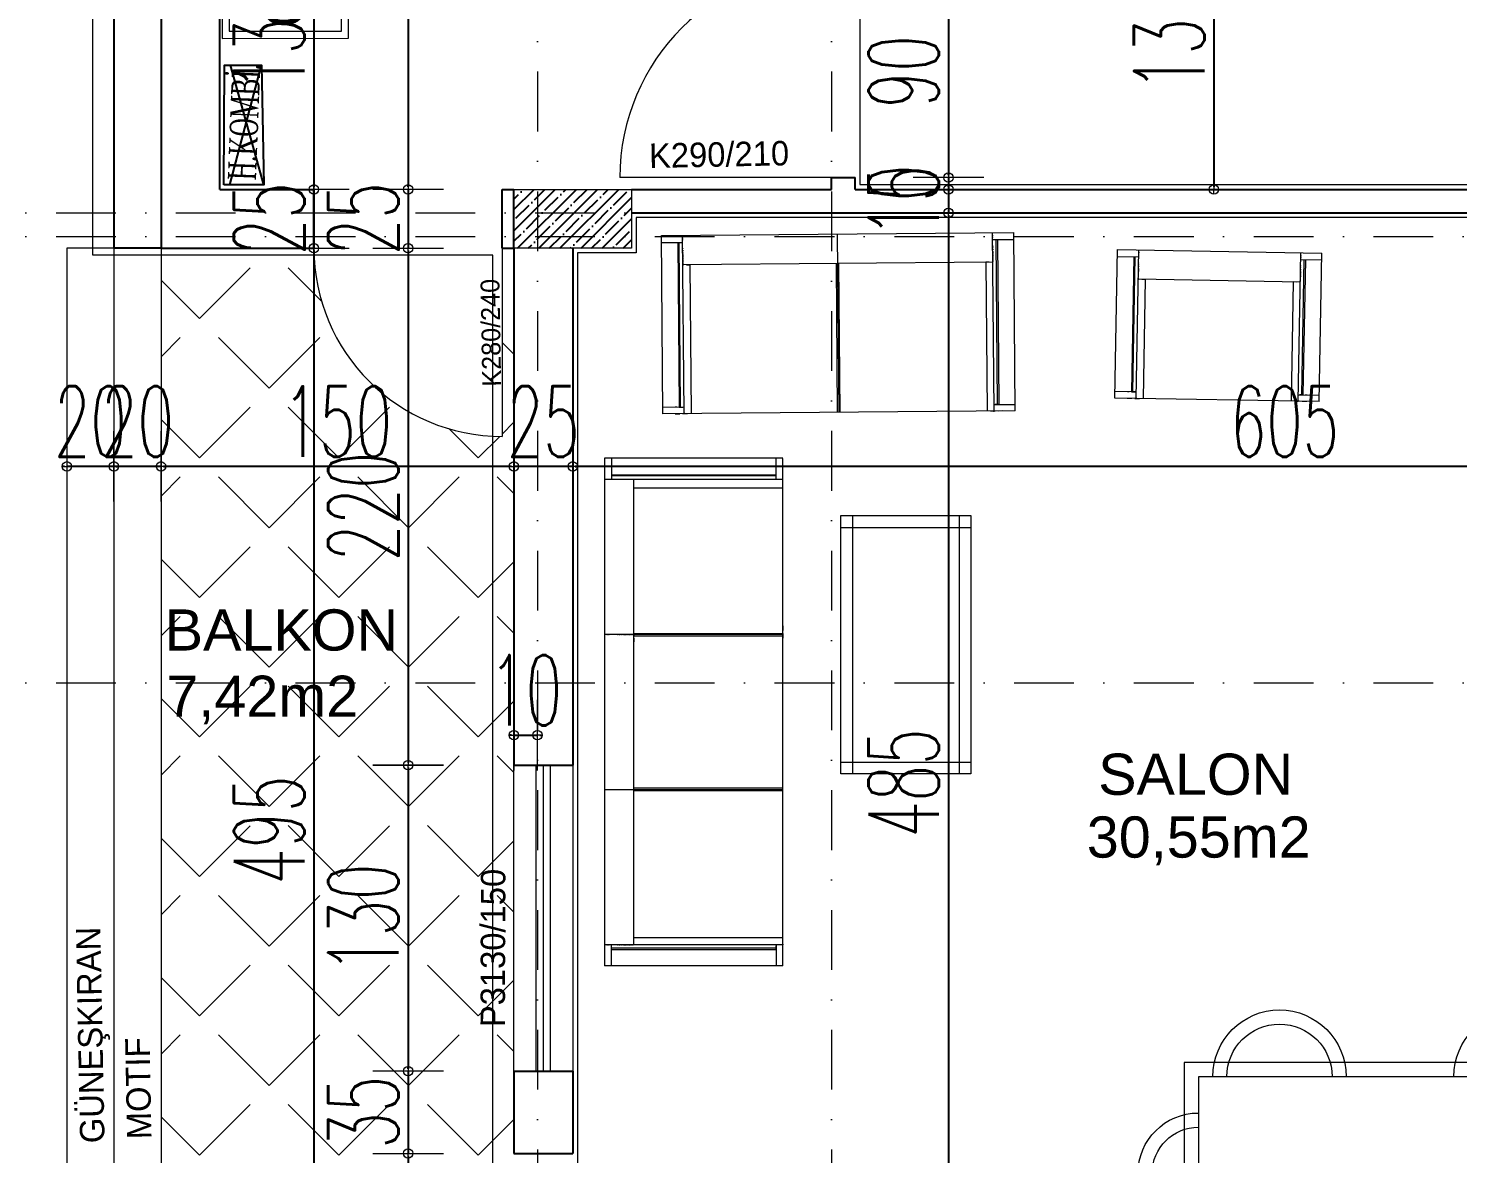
# Model space of a CAD drawing. Header units: millimetres. Extents: x -16104 to 67872, y -88009 to 12107.
# Drawn here: x 25196 to 25803, y -6460 to -5982 of the extents above; entities that cross this region are included whole.
import ezdxf

# ---------------------------------------------------------------- set-up
doc = ezdxf.new("R2010")
doc.units = ezdxf.units.MM
doc.linetypes.add('DASHDOTX2', pattern=[50.8, 25.4, -12.7, 0, -12.7])
doc.layers.get('0').update_dxf_attribs({"color": 241})
for name, color, linetype, lineweight in [('akslar', 144, 'Continuous', 20), ('bacas', 11, 'Continuous', 5), ('balkon', 6, 'Continuous', 5), ('duvar', 123, 'Continuous', 25), ('emsal&kolon', 1, 'Continuous', 5), ('kapı', 3, 'Continuous', 5), ('OLCU', 54, 'Continuous', 13), ('PASEMCON', 2, 'Continuous', 9), ('pencere', 5, 'Continuous', 5), ('POZ', 36, 'Continuous', 18), ('SıVA', 40, 'Continuous', 9), ('tefriş', 30, 'Continuous', 5), ('ÖLÇÜ', 252, 'Continuous', 20)]:
    doc.layers.add(name, color=color, linetype=linetype, lineweight=lineweight)
doc.styles.add('DIM', font='Txttw.shx', dxfattribs={"width": 0.6})
doc.styles.add('DIN', font='times.ttf', dxfattribs={"width": 0.6})
doc.styles.add('M2', font='stylu.ttf', dxfattribs={"height": 10})
doc.dimstyles.new('50', dxfattribs={"dimscale": 0, "dimtxt": 30, "dimasz": 1, "dimexe": 0, "dimexo": 2, "dimgap": 4, "dimtad": 1, "dimdec": 0, "dimzin": 0, "dimdsep": 46, "dimtxsty": 'DIM', "dimblk1": 'DOT', "dimblk2": 'DOT', "dimsah": 1, "dimcen": 1.5, "dimdle": 3, "dimse1": 1, "dimse2": 1, "dimclrd": 256, "dimclre": 9, "dimclrt": 256, "dimadec": 0, "dimazin": 0, "dimtfac": 0.24, "dimtdec": 0, "dimtix": 1, "dimtmove": 2, "dimatfit": 3, "dimldrblk": 'DOT', "dimfxl": 0, "dimtolj": 1, "dimtzin": 15, "dimarcsym": 0})

# ---------------------------------------------------------------- blocks, each defined once
blk = doc.blocks.new('sec')
at = {"layer": 'bacas'}
for p, q in [((9731.12, -593.55), (9731.12, -669.3)), ((9731.12, -593.55), (9946.75, -593.55)), ((9731.12, -593.55), (9731.12, -669.3)), ((9736.37, -593.55), (9738.37, -593.55)), ((9736.37, -593.55), (9738.37, -593.55)), ((9739.62, -593.55), (9741.62, -593.55)), ((9739.62, -593.55), (9741.62, -593.55)), ((9740.12, -593.55), (9740.12, -669.3)), ((9740.37, -593.55), (9740.12, -593.55)), ((9740.12, -593.55), (9740.12, -669.3)), ((9740.37, -593.55), (9740.12, -593.55)), ((9743.12, -656.8), (9743.12, -593.55)), ((9743.12, -656.8), (9743.12, -593.55)), ((9797, -593.55), (9946.75, -593.55)), ((9805.56, -593.55), (9805.56, -656.8)), ((9805.56, -593.55), (9805.56, -656.8)), ((9806.12, -669.3), (9806.12, -593.55)), ((9806.12, -669.3), (9806.12, -593.55)), ((9806.62, -593.55), (9806.62, -656.8)), ((9806.62, -593.55), (9806.62, -656.8)), ((9872.37, -593.55), (9870.37, -593.55)), ((9872.37, -593.55), (9870.37, -593.55)), ((9871.18, -593.55), (9871.18, -656.8)), ((9871.62, -593.55), (9871.87, -593.55)), ((9871.62, -593.55), (9871.87, -593.55)), ((9871.87, -593.55), (9871.87, -669.3)), ((9872.25, -593.55), (9872.25, -656.8)), ((9875.62, -593.55), (9873.62, -593.55)), ((9875.62, -593.55), (9873.62, -593.55)), ((9934.26, -656.8), (9934.26, -593.55)), ((9937.83, -593.56), (9937.83, -669.31)), ((9946.83, -593.56), (9946.83, -669.31)), ((9946.83, -593.56), (9946.83, -669.31)), ((9740.12, -596.3), (9731.12, -596.3)), ((9740.12, -596.3), (9731.12, -596.3)), ((9737.12, -596.3), (9736.37, -596.3)), ((9737.12, -596.3), (9736.37, -596.3)), ((9738.12, -666.3), (9738.12, -596.3)), ((9738.12, -596.3), (9739.62, -596.3)), ((9738.12, -666.3), (9738.12, -596.3)), ((9738.12, -596.3), (9739.62, -596.3)), ((9738.37, -596.3), (9738.62, -596.3)), ((9738.37, -596.3), (9738.62, -596.3)), ((9738.62, -596.3), (9738.62, -666.3)), ((9738.62, -596.3), (9738.62, -666.3)), ((9937.75, -596.3), (9946.75, -596.3)), ((9937.75, -596.3), (9946.75, -596.3)), ((9939.33, -596.31), (9939.33, -666.31)), ((9939.33, -596.31), (9939.33, -666.31)), ((9939.83, -666.31), (9939.83, -596.31)), ((9939.83, -666.31), (9939.83, -596.31)), ((9740.12, -656.8), (9871.87, -656.8)), ((9740.12, -656.8), (9740.37, -656.8)), ((9740.12, -656.8), (9937.83, -656.8)), ((9740.12, -656.8), (9740.37, -656.8)), ((9740.12, -657.3), (9740.12, -657.05)), ((9740.12, -657.3), (9740.12, -657.05)), ((9740.12, -657.8), (9740.12, -657.55)), ((9740.12, -657.8), (9740.12, -657.55)), ((9740.12, -658.3), (9740.12, -658.05)), ((9740.12, -658.3), (9740.12, -658.05)), ((9740.12, -658.8), (9740.12, -658.55)), ((9740.12, -658.8), (9740.12, -658.55)), ((9740.12, -659.3), (9740.12, -659.05)), ((9740.12, -659.3), (9740.12, -659.05)), ((9740.12, -659.8), (9740.12, -659.55)), ((9740.12, -659.8), (9740.12, -659.55)), ((9740.12, -660.3), (9740.12, -660.05)), ((9740.12, -660.3), (9740.12, -660.05)), ((9740.12, -661.05), (9740.12, -660.55)), ((9740.12, -661.05), (9740.12, -660.55)), ((9740.12, -661.55), (9740.12, -661.3)), ((9740.12, -661.55), (9740.12, -661.3)), ((9741.62, -656.8), (9743.12, -656.8)), ((9741.62, -656.8), (9743.12, -656.8)), ((9870.37, -656.8), (9868.87, -656.8)), ((9870.37, -656.8), (9868.87, -656.8)), ((9871.87, -656.8), (9871.62, -656.8)), ((9871.87, -656.8), (9871.62, -656.8)), ((9871.87, -657.3), (9871.87, -657.05)), ((9871.87, -657.3), (9871.87, -657.05)), ((9871.87, -657.8), (9871.87, -657.55)), ((9871.87, -657.8), (9871.87, -657.55)), ((9871.87, -658.3), (9871.87, -658.05)), ((9871.87, -658.3), (9871.87, -658.05)), ((9871.87, -658.8), (9871.87, -658.55)), ((9871.87, -658.8), (9871.87, -658.55)), ((9871.87, -659.3), (9871.87, -659.05)), ((9871.87, -659.3), (9871.87, -659.05)), ((9871.87, -659.8), (9871.87, -659.55)), ((9871.87, -659.8), (9871.87, -659.55)), ((9871.87, -660.3), (9871.87, -660.05)), ((9871.87, -660.3), (9871.87, -660.05)), ((9871.87, -661.05), (9871.87, -660.55)), ((9871.87, -661.05), (9871.87, -660.55)), ((9871.87, -661.55), (9871.87, -661.3)), ((9871.87, -661.55), (9871.87, -661.3)), ((9731.12, -666.3), (9740.12, -666.3)), ((9731.12, -666.3), (9740.12, -666.3)), ((9740.12, -662.3), (9740.12, -662.05)), ((9740.12, -662.3), (9740.12, -662.05)), ((9740.12, -663.05), (9740.12, -662.8)), ((9740.12, -663.05), (9740.12, -662.8)), ((9740.12, -663.8), (9740.12, -663.55)), ((9740.12, -663.8), (9740.12, -663.55)), ((9740.12, -667.55), (9740.12, -667.3)), ((9740.12, -667.55), (9740.12, -667.3)), ((9871.87, -662.3), (9871.87, -662.05)), ((9871.87, -662.3), (9871.87, -662.05)), ((9871.87, -663.05), (9871.87, -662.8)), ((9871.87, -663.05), (9871.87, -662.8)), ((9871.87, -663.8), (9871.87, -663.55)), ((9871.87, -663.8), (9871.87, -663.55)), ((9871.87, -667.55), (9871.87, -667.3)), ((9871.87, -667.55), (9871.87, -667.3)), ((9946.83, -666.31), (9937.83, -666.31)), ((9946.83, -666.31), (9937.83, -666.31)), ((9946.83, -669.31), (9731.12, -669.3)), ((9740.12, -668.3), (9740.12, -668.05)), ((9740.12, -668.3), (9740.12, -668.05)), ((9946.83, -669.31), (9797.08, -669.31)), ((9871.87, -668.3), (9871.87, -668.05)), ((9871.87, -668.3), (9871.87, -668.05))]:
    blk.add_line(p, q, dxfattribs=at)
blk = doc.blocks.new('NEWBLOCK5')
at = {"layer": 'bacas'}
for p, q in [((1.4704, -0.1965), (0.3729, -0.1965)), ((0.3729, -0.1965), (0.3729, -0.749)), ((0.4229, -0.1965), (0.4229, -0.749)), ((1.4204, -0.1965), (1.4204, -0.749)), ((1.4704, -0.749), (1.4704, -0.1965)), ((0.3729, -0.2465), (1.4704, -0.2465)), ((1.4704, -0.7015), (0.3729, -0.7015)), ((0.3729, -0.749), (1.4704, -0.749))]:
    blk.add_line(p, q, dxfattribs=at)
blk = doc.blocks.new('NEWBLOCK4')
at = {"layer": 'bacas'}
for p, q in [((-0.8505, 0.5894), (-0.8505, 2.0869)), ((-0.093, 2.0869), (-0.8505, 2.0869)), ((-0.8205, 2.0869), (-0.8205, 1.9969)), ((-0.1205, 1.9969), (-0.1205, 2.0869)), ((-0.093, 2.0869), (-0.093, 0.5894)), ((-0.8205, 2.0169), (-0.1205, 2.0169)), ((-0.1205, 2.0119), (-0.8205, 2.0119)), ((-0.1205, 2.0269), (-0.1205, 2.0344)), ((-0.1205, 2.0169), (-0.1205, 2.0019)), ((-0.1205, 2.0144), (-0.1205, 2.0119)), ((-0.093, 2.0344), (-0.093, 2.0144)), ((-0.093, 1.9969), (-0.8505, 1.9969)), ((-0.8405, 1.9969), (-0.838, 1.9969)), ((-0.833, 1.9969), (-0.8305, 1.9969)), ((-0.7955, 1.9969), (-0.793, 1.9969)), ((-0.788, 1.9969), (-0.7855, 1.9969)), ((-0.7805, 1.9969), (-0.778, 1.9969)), ((-0.773, 1.9969), (-0.7705, 1.9969)), ((-0.768, 1.9969), (-0.763, 1.9969)), ((-0.7605, 1.9969), (-0.758, 1.9969)), ((-0.7555, 1.9969), (-0.753, 1.9969)), ((-0.7505, 1.9969), (-0.748, 1.9969)), ((-0.7455, 1.9969), (-0.743, 1.9969)), ((-0.7405, 1.9969), (-0.738, 1.9969)), ((-0.7355, 1.9969), (-0.733, 1.9969)), ((-0.7305, 1.9969), (-0.728, 1.9969)), ((-0.7255, 1.9969), (-0.7255, 0.6794)), ((-0.7255, 1.9969), (-0.7255, 1.9944)), ((-0.7255, 1.9819), (-0.7255, 1.9669)), ((-0.7255, 1.9669), (-0.093, 1.9669)), ((-0.093, 2.0019), (-0.093, 1.9819)), ((-0.093, 1.9944), (-0.093, 1.9969)), ((-0.8505, 1.3369), (-0.093, 1.3369)), ((-0.093, 1.3425), (-0.7255, 1.3425)), ((-0.093, 1.3319), (-0.7255, 1.3319)), ((-0.093, 0.6794), (-0.8505, 0.6794)), ((-0.8405, 0.6794), (-0.838, 0.6794)), ((-0.833, 0.6794), (-0.8305, 0.6794)), ((-0.8205, 0.5894), (-0.8205, 0.6794)), ((-0.7955, 0.6794), (-0.793, 0.6794)), ((-0.788, 0.6794), (-0.7855, 0.6794)), ((-0.7805, 0.6794), (-0.778, 0.6794)), ((-0.773, 0.6794), (-0.7705, 0.6794)), ((-0.768, 0.6794), (-0.763, 0.6794)), ((-0.7605, 0.6794), (-0.758, 0.6794)), ((-0.7555, 0.6794), (-0.753, 0.6794)), ((-0.7505, 0.6794), (-0.748, 0.6794)), ((-0.7455, 0.6794), (-0.743, 0.6794)), ((-0.7405, 0.6794), (-0.738, 0.6794)), ((-0.7355, 0.6794), (-0.733, 0.6794)), ((-0.7305, 0.6794), (-0.728, 0.6794)), ((-0.7255, 0.6944), (-0.7255, 0.7094)), ((-0.7255, 0.7094), (-0.093, 0.7094)), ((-0.7255, 0.6794), (-0.7255, 0.6819)), ((-0.1205, 0.6794), (-0.1205, 0.5894)), ((-0.1205, 0.6594), (-0.1205, 0.6744)), ((-0.093, 0.6744), (-0.093, 0.6944)), ((-0.093, 0.6819), (-0.093, 0.6794)), ((-0.1205, 0.6644), (-0.8205, 0.6644)), ((-0.8205, 0.6594), (-0.1205, 0.6594)), ((-0.1205, 0.6619), (-0.1205, 0.6644)), ((-0.1205, 0.6494), (-0.1205, 0.6419)), ((-0.093, 0.6419), (-0.093, 0.6619)), ((-0.093, 0.5894), (-0.8505, 0.5894))]:
    blk.add_line(p, q, dxfattribs=at)
blk = doc.blocks.new('tekli.')
at = {"layer": 'bacas'}
for p, q in [((43.44, 0), (-43.44, 0)), ((-43.44, 0), (-43.44, -63.16)), ((-38.19, 0), (-36.19, 0)), ((-34.94, 0), (-32.94, 0)), ((-34.19, 0), (-34.44, 0)), ((-34.44, 0), (-34.44, -63.16)), ((-31.44, -50.66), (-31.44, 0)), ((31.44, -50.66), (31.44, 0)), ((34.94, 0), (32.94, 0)), ((34.19, 0), (34.44, 0)), ((34.44, 0), (34.44, -63.16)), ((38.19, 0), (36.19, 0)), ((43.44, 0), (43.44, -63.16)), ((-34.44, -2.75), (-43.44, -2.75)), ((-37.44, -2.75), (-38.19, -2.75)), ((-36.44, -60.16), (-36.44, -2.75)), ((-36.44, -2.75), (-34.94, -2.75)), ((-36.19, -2.75), (-35.94, -2.75)), ((-35.94, -2.75), (-35.94, -60.16)), ((34.44, -2.75), (43.44, -2.75)), ((36.44, -2.75), (34.94, -2.75)), ((35.94, -2.75), (35.94, -60.16)), ((36.19, -2.75), (35.94, -2.75)), ((36.44, -60.16), (36.44, -2.75)), ((37.44, -2.75), (38.19, -2.75)), ((34.44, -50.66), (-34.44, -50.66)), ((-34.44, -50.66), (-34.19, -50.66)), ((-34.44, -51.16), (-34.44, -50.91)), ((-34.44, -51.66), (-34.44, -51.41)), ((-34.44, -52.16), (-34.44, -51.91)), ((-34.44, -52.66), (-34.44, -52.41)), ((-34.44, -53.16), (-34.44, -52.91)), ((-34.44, -53.66), (-34.44, -53.41)), ((-34.44, -54.16), (-34.44, -53.91)), ((-34.44, -54.91), (-34.44, -54.41)), ((-32.94, -50.66), (-31.44, -50.66)), ((32.94, -50.66), (31.44, -50.66)), ((34.44, -50.66), (34.19, -50.66)), ((34.44, -51.16), (34.44, -50.91)), ((34.44, -51.66), (34.44, -51.41)), ((34.44, -52.16), (34.44, -51.91)), ((34.44, -52.66), (34.44, -52.41)), ((34.44, -53.16), (34.44, -52.91)), ((34.44, -53.66), (34.44, -53.41)), ((34.44, -54.16), (34.44, -53.91)), ((34.44, -54.91), (34.44, -54.41)), ((-43.44, -60.16), (-34.44, -60.16)), ((-34.44, -55.41), (-34.44, -55.16)), ((-34.44, -56.16), (-34.44, -55.91)), ((-34.44, -56.91), (-34.44, -56.66)), ((-34.44, -57.66), (-34.44, -57.41)), ((34.44, -55.41), (34.44, -55.16)), ((34.44, -56.16), (34.44, -55.91)), ((34.44, -56.91), (34.44, -56.66)), ((34.44, -57.66), (34.44, -57.41)), ((43.44, -60.16), (34.44, -60.16)), ((-43.44, -63.16), (43.44, -63.16)), ((-34.44, -61.41), (-34.44, -61.16)), ((-34.44, -62.16), (-34.44, -61.91)), ((34.44, -61.41), (34.44, -61.16)), ((34.44, -62.16), (34.44, -61.91))]:
    blk.add_line(p, q, dxfattribs=at)
blk = doc.blocks.new('rb')
at = {"layer": 'tefriş'}
for points in [[(1548.4, 487.07), (1595.5, 487.07), (1595.5, 394.92), (1548.4, 394.92)], [(1551.4, 484.07), (1592.5, 484.07), (1592.5, 397.92), (1551.4, 397.92)]]:
    blk.add_lwpolyline(points, close=True, dxfattribs=at)
for centre, radius, start, end in [((1571.95, 484.07), 12.83, 0, 180), ((1571.95, 484.07), 9.83, 0, 180), ((1551.4, 466.84), 14.18, 90, 270), ((1592.5, 466.49), 13.72, 270, 90), ((1551.4, 466.84), 11.18, 90, 270), ((1592.5, 466.49), 10.72, 270, 90), ((1551.4, 415.62), 14.18, 90, 270), ((1551.4, 415.62), 11.18, 90, 270), ((1592.29, 413.54), 13.72, 270, 90), ((1592.29, 413.54), 10.72, 270, 90), ((1571.95, 397.92), 13.83, 180, 0), ((1571.95, 397.92), 10.83, 180, 0)]:
    blk.add_arc(centre, radius, start, end, dxfattribs=at)
blk = doc.blocks.new('DOT')
for p, q in [((0, 15), (0, -15)), ((-2, 0), (0, 0)), ((2, 0), (0, 0))]:
    blk.add_line(p, q)
blk.add_circle((0, 0), 2)
blk = doc.blocks.new('*D7267')
at = {"layer": 'Defpoints', "color": 0, "transparency": 16777216}
for p in [(25277.37, -5919.72), (25277.37, -6049.87), (25317.37, -6049.87)]:
    blk.add_point(p, dxfattribs=at)
at = {"layer": 'OLCU', "lineweight": -2, "transparency": 16777216}
blk.add_line((25317.37, -5920.72), (25317.37, -6048.87), dxfattribs=at)
for p, rotation in [((25317.37, -5919.72), 90), ((25317.37, -6049.87), 270)]:
    blk.add_blockref('DOT', p, dxfattribs=dict(at, rotation=rotation))
at = {"layer": 'OLCU', "transparency": 16777216, "insert": (25298.37, -5984.8), "char_height": 30, "attachment_point": 5, "rotation": 90, "style": 'DIM'}
blk.add_mtext('\\A1;130', dxfattribs=at)
blk = doc.blocks.new('*D7582')
at = {"layer": 'Defpoints', "color": 0, "transparency": 16777216}
for p in [(25317.37, -6049.87), (25317.37, -6074.87), (25317.37, -6074.87)]:
    blk.add_point(p, dxfattribs=at)
at = {"layer": 'OLCU', "lineweight": -2, "transparency": 16777216}
for p, q in [((25317.37, -6048.87), (25317.37, -6047.87)), ((25317.37, -6049.87), (25317.37, -6074.87)), ((25317.37, -6075.87), (25317.37, -6076.87))]:
    blk.add_line(p, q, dxfattribs=at)
for p, rotation in [((25317.37, -6049.87), 270), ((25317.37, -6074.87), 90)]:
    blk.add_blockref('DOT', p, dxfattribs=dict(at, rotation=rotation))
at = {"layer": 'OLCU', "transparency": 16777216, "insert": (25298.37, -6062.37), "char_height": 30, "attachment_point": 5, "rotation": 90, "style": 'DIM'}
blk.add_mtext('\\A1;25', dxfattribs=at)
blk = doc.blocks.new('*D7268')
at = {"layer": 'Defpoints', "color": 0, "transparency": 16777216}
for p in [(25317.37, -6074.87), (25317.37, -6569.56), (25317.37, -6569.56)]:
    blk.add_point(p, dxfattribs=at)
at = {"layer": 'OLCU', "lineweight": -2, "transparency": 16777216}
blk.add_line((25317.37, -6075.87), (25317.37, -6568.56), dxfattribs=at)
for p, rotation in [((25317.37, -6074.87), 90), ((25317.37, -6569.56), 270)]:
    blk.add_blockref('DOT', p, dxfattribs=dict(at, rotation=rotation))
at = {"layer": 'OLCU', "transparency": 16777216, "insert": (25298.37, -6322.22), "char_height": 30, "attachment_point": 5, "rotation": 90, "style": 'DIM'}
blk.add_mtext('\\A1;495', dxfattribs=at)
blk = doc.blocks.new('*D7270')
at = {"layer": 'Defpoints', "color": 0, "transparency": 16777216}
for p in [(25327.37, -5659.56), (25332.37, -6049.87), (25357.37, -6049.87)]:
    blk.add_point(p, dxfattribs=at)
at = {"layer": 'OLCU', "lineweight": -2, "transparency": 16777216}
blk.add_line((25357.37, -5660.56), (25357.37, -6048.87), dxfattribs=at)
for p, rotation in [((25357.37, -5659.56), 90), ((25357.37, -6049.87), 270)]:
    blk.add_blockref('DOT', p, dxfattribs=dict(at, rotation=rotation))
at = {"layer": 'OLCU', "transparency": 16777216, "insert": (25338.37, -5854.72), "char_height": 30, "attachment_point": 5, "rotation": 90, "style": 'DIM'}
blk.add_mtext('\\A1;390', dxfattribs=at)
blk = doc.blocks.new('*D7271')
at = {"layer": 'Defpoints', "color": 0, "transparency": 16777216}
for p in [(25332.37, -6049.87), (25332.37, -6074.87), (25357.37, -6074.87)]:
    blk.add_point(p, dxfattribs=at)
at = {"layer": 'OLCU', "lineweight": -2, "transparency": 16777216}
for p, q in [((25357.37, -6048.87), (25357.37, -6047.87)), ((25357.37, -6049.87), (25357.37, -6074.87)), ((25357.37, -6075.87), (25357.37, -6076.87))]:
    blk.add_line(p, q, dxfattribs=at)
for p, rotation in [((25357.37, -6049.87), 270), ((25357.37, -6074.87), 90)]:
    blk.add_blockref('DOT', p, dxfattribs=dict(at, rotation=rotation))
at = {"layer": 'OLCU', "transparency": 16777216, "insert": (25338.37, -6062.37), "char_height": 30, "attachment_point": 5, "rotation": 90, "style": 'DIM'}
blk.add_mtext('\\A1;25', dxfattribs=at)
blk = doc.blocks.new('*D7584')
at = {"layer": 'Defpoints', "color": 0, "transparency": 16777216}
for p in [(25397.37, -6074.87), (25357.37, -6294.56), (25402.37, -6294.56)]:
    blk.add_point(p, dxfattribs=at)
at = {"layer": 'OLCU', "lineweight": -2, "transparency": 16777216}
blk.add_line((25357.37, -6075.87), (25357.37, -6293.56), dxfattribs=at)
for p, rotation in [((25357.37, -6074.87), 90), ((25357.37, -6294.56), 270)]:
    blk.add_blockref('DOT', p, dxfattribs=dict(at, rotation=rotation))
at = {"layer": 'OLCU', "transparency": 16777216, "insert": (25338.37, -6184.72), "char_height": 30, "attachment_point": 5, "rotation": 90, "style": 'DIM'}
blk.add_mtext('\\A1;220', dxfattribs=at)
blk = doc.blocks.new('*D7585')
at = {"layer": 'Defpoints', "color": 0, "transparency": 16777216}
for p in [(25402.37, -6294.56), (25357.37, -6424.56), (25402.37, -6424.56)]:
    blk.add_point(p, dxfattribs=at)
at = {"layer": 'OLCU', "lineweight": -2, "transparency": 16777216}
blk.add_line((25357.37, -6295.56), (25357.37, -6423.56), dxfattribs=at)
for p, rotation in [((25357.37, -6294.56), 90), ((25357.37, -6424.56), 270)]:
    blk.add_blockref('DOT', p, dxfattribs=dict(at, rotation=rotation))
at = {"layer": 'OLCU', "transparency": 16777216, "insert": (25338.37, -6359.56), "char_height": 30, "attachment_point": 5, "rotation": 90, "style": 'DIM'}
blk.add_mtext('\\A1;130', dxfattribs=at)
blk = doc.blocks.new('*D7586')
at = {"layer": 'Defpoints', "color": 0, "transparency": 16777216}
for p in [(25402.37, -6424.56), (25357.37, -6459.56), (25402.37, -6459.56)]:
    blk.add_point(p, dxfattribs=at)
at = {"layer": 'OLCU', "lineweight": -2, "transparency": 16777216}
for p, q in [((25357.37, -6423.56), (25357.37, -6422.56)), ((25357.37, -6424.56), (25357.37, -6459.56)), ((25357.37, -6460.56), (25357.37, -6461.56))]:
    blk.add_line(p, q, dxfattribs=at)
for p, rotation in [((25357.37, -6424.56), 270), ((25357.37, -6459.56), 90)]:
    blk.add_blockref('DOT', p, dxfattribs=dict(at, rotation=rotation))
at = {"layer": 'OLCU', "transparency": 16777216, "insert": (25338.37, -6442.06), "char_height": 30, "attachment_point": 5, "rotation": 90, "style": 'DIM'}
blk.add_mtext('\\A1;35', dxfattribs=at)
blk = doc.blocks.new('*D7272')
at = {"layer": 'Defpoints', "color": 0, "transparency": 16777216}
for p in [(25402.37, -6459.56), (25357.37, -6539.56), (25402.37, -6539.56)]:
    blk.add_point(p, dxfattribs=at)
at = {"layer": 'OLCU', "lineweight": -2, "transparency": 16777216}
blk.add_line((25357.37, -6460.56), (25357.37, -6538.56), dxfattribs=at)
for p, rotation in [((25357.37, -6459.56), 90), ((25357.37, -6539.56), 270)]:
    blk.add_blockref('DOT', p, dxfattribs=dict(at, rotation=rotation))
at = {"layer": 'OLCU', "transparency": 16777216, "insert": (25338.37, -6499.56), "char_height": 30, "attachment_point": 5, "rotation": 90, "style": 'DIM'}
blk.add_mtext('\\A1;80', dxfattribs=at)
blk = doc.blocks.new('*D7279')
at = {"layer": 'Defpoints', "color": 0, "transparency": 16777216}
for p in [(25547.37, -5954.87), (25547.37, -6044.87), (25587.01, -6044.87)]:
    blk.add_point(p, dxfattribs=at)
at = {"layer": 'OLCU', "lineweight": -2, "transparency": 16777216}
blk.add_line((25587.01, -5955.87), (25587.01, -6043.87), dxfattribs=at)
for p, rotation in [((25587.01, -5954.87), 90), ((25587.01, -6044.87), 270)]:
    blk.add_blockref('DOT', p, dxfattribs=dict(at, rotation=rotation))
at = {"layer": 'OLCU', "transparency": 16777216, "insert": (25568.01, -5999.87), "char_height": 30, "attachment_point": 5, "rotation": 90, "style": 'DIM'}
blk.add_mtext('\\A1;90', dxfattribs=at)
blk = doc.blocks.new('*D7280')
at = {"layer": 'Defpoints', "color": 0, "transparency": 16777216}
for p in [(25587.01, -6044.87), (25587.01, -6049.87), (25587.01, -6049.87)]:
    blk.add_point(p, dxfattribs=at)
at = {"layer": 'OLCU', "lineweight": -2, "transparency": 16777216}
for p, q in [((25587.01, -6043.87), (25587.01, -6042.87)), ((25587.01, -6044.87), (25587.01, -6049.87)), ((25587.01, -6050.87), (25587.01, -6051.87))]:
    blk.add_line(p, q, dxfattribs=at)
for p, rotation in [((25587.01, -6044.87), 270), ((25587.01, -6049.87), 90)]:
    blk.add_blockref('DOT', p, dxfattribs=dict(at, rotation=rotation))
at = {"layer": 'OLCU', "transparency": 16777216, "insert": (25568.01, -6047.37), "char_height": 30, "attachment_point": 5, "rotation": 90, "style": 'DIM'}
blk.add_mtext('\\A1;5', dxfattribs=at)
blk = doc.blocks.new('*D7281')
at = {"layer": 'Defpoints', "color": 0, "transparency": 16777216}
for p in [(25587.01, -6049.87), (25587.01, -6059.87), (25587.01, -6059.87)]:
    blk.add_point(p, dxfattribs=at)
at = {"layer": 'OLCU', "lineweight": -2, "transparency": 16777216}
for p, q in [((25587.01, -6048.87), (25587.01, -6047.87)), ((25587.01, -6049.87), (25587.01, -6059.87)), ((25587.01, -6060.87), (25587.01, -6061.87))]:
    blk.add_line(p, q, dxfattribs=at)
for p, rotation in [((25587.01, -6049.87), 270), ((25587.01, -6059.87), 90)]:
    blk.add_blockref('DOT', p, dxfattribs=dict(at, rotation=rotation))
at = {"layer": 'OLCU', "transparency": 16777216, "insert": (25568.01, -6054.87), "char_height": 30, "attachment_point": 5, "rotation": 90, "style": 'DIM'}
blk.add_mtext('\\A1;10', dxfattribs=at)
blk = doc.blocks.new('*D7282')
at = {"layer": 'Defpoints', "color": 0, "transparency": 16777216}
for p in [(25587.01, -6059.87), (25587.01, -6544.56), (25587.01, -6544.56)]:
    blk.add_point(p, dxfattribs=at)
at = {"layer": 'OLCU', "lineweight": -2, "transparency": 16777216}
blk.add_line((25587.01, -6060.87), (25587.01, -6543.56), dxfattribs=at)
for p, rotation in [((25587.01, -6059.87), 90), ((25587.01, -6544.56), 270)]:
    blk.add_blockref('DOT', p, dxfattribs=dict(at, rotation=rotation))
at = {"layer": 'OLCU', "transparency": 16777216, "insert": (25568.01, -6302.22), "char_height": 30, "attachment_point": 5, "rotation": 90, "style": 'DIM'}
blk.add_mtext('\\A1;485', dxfattribs=at)
blk = doc.blocks.new('*D7285')
at = {"layer": 'Defpoints', "color": 0, "transparency": 16777216}
for p in [(25699.87, -5919.87), (25699.87, -6049.87), (25699.87, -6049.87)]:
    blk.add_point(p, dxfattribs=at)
at = {"layer": 'OLCU', "lineweight": -2, "transparency": 16777216}
blk.add_line((25699.87, -5920.87), (25699.87, -6048.87), dxfattribs=at)
for p, rotation in [((25699.87, -5919.87), 90), ((25699.87, -6049.87), 270)]:
    blk.add_blockref('DOT', p, dxfattribs=dict(at, rotation=rotation))
at = {"layer": 'OLCU', "transparency": 16777216, "insert": (25680.87, -5984.87), "char_height": 30, "attachment_point": 5, "rotation": 90, "style": 'DIM'}
blk.add_mtext('\\A1;130', dxfattribs=at)
blk = doc.blocks.new('*D7316')
at = {"layer": 'Defpoints', "color": 0, "transparency": 16777216}
for p in [(25427.37, -6167.58), (25427.37, -6167.58), (26032.37, -6167.58)]:
    blk.add_point(p, dxfattribs=at)
at = {"layer": 'OLCU', "lineweight": -2, "transparency": 16777216}
blk.add_line((26031.37, -6167.58), (25428.37, -6167.58), dxfattribs=at)
at = {"layer": 'OLCU', "lineweight": -2, "transparency": 16777216, "rotation": 180}
blk.add_blockref('DOT', (25427.37, -6167.58), dxfattribs=at)
at = {"layer": 'OLCU', "lineweight": -2, "transparency": 16777216}
blk.add_blockref('DOT', (26032.37, -6167.58), dxfattribs=at)
at = {"layer": 'OLCU', "transparency": 16777216, "insert": (25729.87, -6148.58), "char_height": 30, "attachment_point": 5, "style": 'DIM'}
blk.add_mtext('\\A1;605', dxfattribs=at)
blk = doc.blocks.new('*D7317')
at = {"layer": 'Defpoints', "color": 0, "transparency": 16777216}
for p in [(25402.37, -6167.58), (25402.37, -6167.58), (25427.37, -6167.58)]:
    blk.add_point(p, dxfattribs=at)
at = {"layer": 'OLCU', "lineweight": -2, "transparency": 16777216}
for p, q in [((25401.37, -6167.58), (25400.37, -6167.58)), ((25427.37, -6167.58), (25402.37, -6167.58)), ((25428.37, -6167.58), (25429.37, -6167.58))]:
    blk.add_line(p, q, dxfattribs=at)
blk.add_blockref('DOT', (25402.37, -6167.58), dxfattribs=at)
at = {"layer": 'OLCU', "lineweight": -2, "transparency": 16777216, "rotation": 180}
blk.add_blockref('DOT', (25427.37, -6167.58), dxfattribs=at)
at = {"layer": 'OLCU', "transparency": 16777216, "insert": (25414.87, -6148.58), "char_height": 30, "attachment_point": 5, "style": 'DIM'}
blk.add_mtext('\\A1;25', dxfattribs=at)
blk = doc.blocks.new('*D7318')
at = {"layer": 'Defpoints', "color": 0, "transparency": 16777216}
for p in [(25252.37, -6167.58), (25252.37, -6167.58), (25402.37, -6167.58)]:
    blk.add_point(p, dxfattribs=at)
at = {"layer": 'OLCU', "lineweight": -2, "transparency": 16777216}
blk.add_line((25401.37, -6167.58), (25253.37, -6167.58), dxfattribs=at)
at = {"layer": 'OLCU', "lineweight": -2, "transparency": 16777216, "rotation": 180}
blk.add_blockref('DOT', (25252.37, -6167.58), dxfattribs=at)
at = {"layer": 'OLCU', "lineweight": -2, "transparency": 16777216}
blk.add_blockref('DOT', (25402.37, -6167.58), dxfattribs=at)
at = {"layer": 'OLCU', "transparency": 16777216, "insert": (25327.37, -6148.58), "char_height": 30, "attachment_point": 5, "style": 'DIM'}
blk.add_mtext('\\A1;150', dxfattribs=at)
blk = doc.blocks.new('*D7319')
at = {"layer": 'Defpoints', "color": 0, "transparency": 16777216}
for p in [(25232.37, -6167.58), (25232.37, -6167.58), (25252.37, -6167.58)]:
    blk.add_point(p, dxfattribs=at)
at = {"layer": 'OLCU', "lineweight": -2, "transparency": 16777216}
for p, q in [((25231.37, -6167.58), (25230.37, -6167.58)), ((25252.37, -6167.58), (25232.37, -6167.58)), ((25253.37, -6167.58), (25254.37, -6167.58))]:
    blk.add_line(p, q, dxfattribs=at)
blk.add_blockref('DOT', (25232.37, -6167.58), dxfattribs=at)
at = {"layer": 'OLCU', "lineweight": -2, "transparency": 16777216, "rotation": 180}
blk.add_blockref('DOT', (25252.37, -6167.58), dxfattribs=at)
at = {"layer": 'OLCU', "transparency": 16777216, "insert": (25242.37, -6148.58), "char_height": 30, "attachment_point": 5, "style": 'DIM'}
blk.add_mtext('\\A1;20', dxfattribs=at)
blk = doc.blocks.new('*D7320')
at = {"layer": 'Defpoints', "color": 0, "transparency": 16777216}
for p in [(25212.37, -6167.58), (25212.37, -6167.58), (25232.37, -6167.58)]:
    blk.add_point(p, dxfattribs=at)
at = {"layer": 'OLCU', "lineweight": -2, "transparency": 16777216}
for p, q in [((25211.37, -6167.58), (25210.37, -6167.58)), ((25232.37, -6167.58), (25212.37, -6167.58)), ((25233.37, -6167.58), (25234.37, -6167.58))]:
    blk.add_line(p, q, dxfattribs=at)
blk.add_blockref('DOT', (25212.37, -6167.58), dxfattribs=at)
at = {"layer": 'OLCU', "lineweight": -2, "transparency": 16777216, "rotation": 180}
blk.add_blockref('DOT', (25232.37, -6167.58), dxfattribs=at)
at = {"layer": 'OLCU', "transparency": 16777216, "insert": (25222.37, -6148.58), "char_height": 30, "attachment_point": 5, "style": 'DIM'}
blk.add_mtext('\\A1;20', dxfattribs=at)
blk = doc.blocks.new('*D7420')
at = {"layer": 'Defpoints', "color": 0, "transparency": 16777216}
for p in [(25402.37, -5269.56), (25412.36, -6281.78), (25412.36, -6316.78)]:
    blk.add_point(p, dxfattribs=at)
at = {"layer": 'OLCU', "lineweight": -2, "transparency": 16777216}
for p, q in [((25401.37, -6281.78), (25400.37, -6281.78)), ((25402.37, -6281.78), (25412.36, -6281.78)), ((25413.36, -6281.78), (25414.36, -6281.78))]:
    blk.add_line(p, q, dxfattribs=at)
blk.add_blockref('DOT', (25402.37, -6281.78), dxfattribs=at)
at = {"layer": 'OLCU', "lineweight": -2, "transparency": 16777216, "rotation": 180}
blk.add_blockref('DOT', (25412.36, -6281.78), dxfattribs=at)
at = {"layer": 'OLCU', "transparency": 16777216, "insert": (25407.36, -6262.78), "char_height": 30, "attachment_point": 5, "style": 'DIM'}
blk.add_mtext('\\A1;10', dxfattribs=at)
blk = doc.blocks.new('*D7422')
at = {"layer": 'Defpoints', "color": 0, "transparency": 16777216}
for p in [(25537.37, -5234.56), (26042.33, -5234.56), (26042.33, -6281.78)]:
    blk.add_point(p, dxfattribs=at)
at = {"layer": 'OLCU', "lineweight": -2, "transparency": 16777216}
blk.add_line((25538.37, -5234.56), (26041.33, -5234.56), dxfattribs=at)
at = {"layer": 'OLCU', "lineweight": -2, "transparency": 16777216, "rotation": 180}
blk.add_blockref('DOT', (25537.37, -5234.56), dxfattribs=at)
at = {"layer": 'OLCU', "lineweight": -2, "transparency": 16777216}
blk.add_blockref('DOT', (26042.33, -5234.56), dxfattribs=at)
at = {"layer": 'OLCU', "transparency": 16777216, "insert": (25789.85, -5215.56), "char_height": 30, "attachment_point": 5, "style": 'DIM'}
blk.add_mtext('\\A1;505', dxfattribs=at)
blk = doc.blocks.new('nb')
at = {"layer": 'tefriş'}
for points in [[(2093.6, -356.31), (2093.6, -292.09), (2039.78, -292.09), (2039.78, -356.31)], [(2090.6, -353.31), (2090.6, -295.09), (2042.78, -295.09), (2042.78, -353.31)]]:
    blk.add_lwpolyline(points, close=True, dxfattribs=at)
at = {"layer": 'tefriş', "insert": (2053.03, -347.96), "char_height": 17.5, "width": 1076.8413, "attachment_point": 9, "rotation": 270}
blk.add_mtext('{\\fArial|b0|i0|c162|p34;Ç.M.}', dxfattribs=at)
blk = doc.blocks.new('ae')
at = {"layer": 'duvar'}
for p, q in [((75774.14, -20966.63), (75824.26, -20949.94)), ((75773.51, -20952.17), (75824.86, -20963.16))]:
    blk.add_line(p, q, dxfattribs=at)
blk.add_lwpolyline([(75773.26, -20949.63), (75824.12, -20947.34), (75824.86, -20963.16), (75774.14, -20966.63)], close=True, dxfattribs=at)
at = {"layer": 'PASEMCON', "color": 7, "style": 'DIN', "width": 0.6}
blk.add_text('H.KOMBİ.', height=12.004, rotation=0.66441, dxfattribs=at).set_placement((75775.83, -20963.19))

msp = doc.modelspace()

# ---------------------------------------------------------------- hatches: boundary and pattern name
h = msp.add_hatch()
h.set_pattern_fill('ANSI35,_O', color=256)
h.set_pattern_definition([(45, (14410.221, -17059.605), (-4.490128, 4.490128), []), (45, (14414.711, -17059.605), (-4.490128, 4.490128), [7.9375, -1.5875, 0, -1.5875])])
h.paths.add_polyline_path([(25412.36, -6049.87), (25402.37, -6049.87), (25402.37, -6059.87), (25412.36, -6059.87)])
h.paths.add_polyline_path([(25452.37, -6049.87), (25412.36, -6049.87), (25412.36, -6059.87), (25452.37, -6059.87)])
h.paths.add_polyline_path([(25452.37, -6059.87), (25412.36, -6059.87), (25412.36, -6069.87), (25452.37, -6069.87)])
h.paths.add_polyline_path([(25412.36, -6069.87), (25402.37, -6069.87), (25402.37, -6074.87), (25412.36, -6074.87)])
h.paths.add_polyline_path([(25412.36, -6059.87), (25402.37, -6059.87), (25402.37, -6069.87), (25412.36, -6069.87)])
h.paths.add_polyline_path([(25452.37, -6069.87), (25412.36, -6069.87), (25412.36, -6074.87), (25452.37, -6074.87)])
at = {"layer": 'ÖLÇÜ'}
h = msp.add_hatch(dxfattribs=at)
h.set_pattern_fill('ANGLE,_O', color=256, scale=6, angle=45)
h.set_pattern_definition([(45, (10806.83, 0), (-29.63485, 29.63485), [30.48, -11.43]), (135, (10806.83, 0), (-29.63485, -29.63485), [30.48, -11.43])])
h.paths.add_polyline_path([(25317.37, -6074.87), (25252.37, -6074.87), (25252.37, -6099.87), (25321.38, -6099.87, -0.079624)])
h.paths.add_polyline_path([(25321.38, -6099.87), (25252.37, -6099.87), (25252.37, -6279.56), (25402.37, -6279.56), (25402.37, -6099.87), (25397.37, -6099.87), (25397.37, -6154.87, -0.323907)])
h.paths.add_polyline_path([(25402.37, -6424.56), (25402.37, -6294.56), (25402.37, -6279.56), (25252.37, -6279.56), (25252.37, -6470.24), (25362.44, -6470.24, -0.131404), (25402.37, -6459.56)])
h.paths.add_polyline_path([(25362.44, -6470.24), (25252.37, -6470.24), (25252.37, -6559.56), (25402.37, -6559.56), (25402.37, -6544.56), (25402.37, -6539.56), (25322.37, -6539.56, -0.268211)])
h.paths.add_polyline_path([(25402.37, -6559.56), (25252.37, -6559.56), (25252.37, -6569.56), (25402.37, -6569.56)])
h.paths.add_polyline_path([(25400.33, -6135.86), (25399.25, -6073.93), (25385.58, -6074.17), (25386.66, -6136.1)], flags=9)
h.paths.add_polyline_path([(25252.7, -6251.87), (25340.55, -6251.87), (25340.55, -6281.65), (25252.7, -6281.65)], flags=9)
h.paths.add_polyline_path([(25253.36, -6223.64), (25357.5, -6223.64), (25357.5, -6250.5), (25253.36, -6250.5)], flags=24)
h.paths.add_polyline_path([(25402.87, -6408.88), (25403.13, -6318.39), (25385.36, -6318.34), (25385.1, -6408.83)], flags=9)
h.paths.add_polyline_path([(25315.87, -6521.63), (25315.87, -6477.49), (25360.87, -6477.49), (25360.87, -6521.63)], flags=24)
h.paths.add_polyline_path([(25315.87, -6576.63), (25315.87, -6532.49), (25360.87, -6532.49), (25360.87, -6576.63)], flags=9)
h.paths.add_polyline_path([(25275.87, -6601.63), (25275.87, -6557.49), (25320.87, -6557.49), (25320.87, -6601.63)], flags=9)

# ---------------------------------------------------------------- linework, layer by layer
at = {"layer": 'akslar', "linetype": 'DASHDOTX2'}
for p, q in [((25412.36, -5134.56), (25412.36, -7944.06)), ((25537.37, -5134.56), (25537.37, -7944.06)), ((24902.37, -6059.87), (27952.37, -6059.87)), ((24902.37, -6069.87), (26321.87, -6069.87)), ((24902.37, -6259.56), (27952.37, -6259.56))]:
    msp.add_line(p, q, dxfattribs=at)
at = {"layer": 'balkon'}
for p, q in [((25212.37, -6074.87), (25212.37, -6609.56)), ((25232.37, -6074.87), (25212.37, -6074.87)), ((25232.37, -6074.87), (25232.37, -6589.56)), ((25252.37, -6074.87), (25252.37, -6569.56))]:
    msp.add_line(p, q, dxfattribs=at)
at = {"layer": 'duvar'}
for p, q in [((25232.37, -5919.72), (25232.37, -6074.87)), ((25252.37, -5919.72), (25252.37, -6074.87)), ((25277.37, -6049.87), (25277.37, -5919.72)), ((25537.37, -6049.87), (25537.37, -6044.87)), ((25537.37, -6044.87), (25547.37, -6044.87)), ((25547.37, -6049.87), (25547.37, -6044.87)), ((25277.37, -6049.87), (25317.37, -6049.87)), ((25317.37, -6074.87), (25317.37, -6049.87)), ((25397.37, -6049.87), (25402.37, -6049.87)), ((25397.37, -6074.87), (25397.37, -6049.87)), ((25402.37, -6074.87), (25402.37, -6049.87)), ((25452.37, -6049.87), (25537.37, -6049.87)), ((25547.37, -6049.87), (25937.37, -6049.87)), ((25452.37, -6059.87), (25937.37, -6059.87)), ((25252.37, -6074.87), (25232.37, -6074.87)), ((25252.37, -6074.87), (25317.37, -6074.87)), ((25252.37, -6074.87), (25317.37, -6074.87)), ((25397.37, -6074.87), (25402.37, -6074.87)), ((25402.37, -6074.87), (25402.37, -6294.56)), ((25427.37, -6074.87), (25427.37, -6294.56)), ((25402.37, -6294.56), (25427.37, -6294.56)), ((25402.37, -6424.56), (25402.37, -6459.56)), ((25402.37, -6424.56), (25427.37, -6424.56)), ((25427.37, -6424.56), (25427.37, -6459.56)), ((25402.37, -6459.56), (25427.37, -6459.56))]:
    msp.add_line(p, q, dxfattribs=at)
at = {"layer": 'emsal&kolon'}
msp.add_lwpolyline([(25402.37, -6074.87), (25402.37, -6049.87), (25452.37, -6049.87), (25452.37, -6074.87), (25402.37, -6074.87)], dxfattribs=at)
at = {"layer": 'kapı'}
for p, q in [((25537.37, -6044.87), (25447.37, -6044.87)), ((25397.37, -6074.87), (25397.37, -6154.87))]:
    msp.add_line(p, q, dxfattribs=at)
for centre, radius, start, end in [((25537.37, -6044.87), 90, 90, 180), ((25397.37, -6074.87), 80, 180, 270)]:
    msp.add_arc(centre, radius, start, end, dxfattribs=at)
at = {"layer": 'pencere'}
for p, q in [((25317.37, -6049.87), (25317.26, -5985.63)), ((25317.37, -6049.87), (25317.26, -5985.63)), ((25402.37, -6424.56), (25402.37, -6294.56)), ((25411.87, -6424.56), (25411.87, -6294.56)), ((25414.87, -6424.56), (25414.87, -6294.56)), ((25417.87, -6424.56), (25417.87, -6294.56)), ((25427.37, -6294.56), (25427.37, -6424.56))]:
    msp.add_line(p, q, dxfattribs=at)
at = {"layer": 'SıVA'}
for points in [[(26992.37, -6842.56), (26992.37, -7357.06), (26857.37, -7357.06), (26857.37, -7617.06), (26075.37, -7617.06), (26075.37, -7447.06), (25855.37, -7447.06), (25855.37, -6592.56), (25393.37, -6592.56), (25393.37, -6077.87), (25223.37, -6077.87), (25223.37, -5625.56), (25513.37, -5625.56), (25513.37, -5455.56), (27335.37, -5455.56), (27335.37, -5625.56), (27625.37, -5625.56), (27625.37, -6077.87), (27455.37, -6077.87), (27455.37, -6572.56), (27295.37, -6572.56), (27295.37, -6842.56)], [(26210.37, -5921.87), (26072.37, -5921.87), (25982.37, -5921.87), (25847.37, -5921.87), (25757.37, -5921.87), (25549.37, -5921.87), (25549.37, -6047.87), (25937.37, -6047.87), (26044.37, -6047.87), (26044.37, -6267.56), (26170.37, -6267.56), (26170.37, -6087.87), (26210.37, -6087.87)], [(25429.37, -6542.56), (26025.37, -6542.56), (26025.37, -6517.56), (26030.37, -6517.56), (26030.37, -6301.56), (26025.37, -6301.56), (26025.37, -6247.56), (26030.37, -6247.56), (26030.37, -6061.87), (25937.37, -6061.87), (25454.37, -6061.87), (25454.37, -6076.87), (25429.37, -6076.87), (25429.37, -6459.56)]]:
    msp.add_lwpolyline(points, close=True, dxfattribs=at)

# ---------------------------------------------------------------- block references
at = {"layer": 'duvar', "xscale": -1, "rotation": 270}
msp.add_blockref('sec', (26110.15, -16110.97), dxfattribs=at)
at = {"layer": 'pencere', "rotation": 180.1001186238272}
msp.add_blockref('nb', (27372.4, -6274.13), dxfattribs=at)
at = {"layer": 'pencere', "xscale": -2, "yscale": 2, "zscale": 2, "rotation": 90}
msp.add_blockref('rb', (26661.41, -3324.15), dxfattribs=at)
at = {"layer": 'SıVA', "rotation": 87.12914624607895}
msp.add_blockref('ae', (560.62, -80676.91), dxfattribs=at)
at = {"layer": 'tefriş'}
for name, p, xscale, yscale, zscale, rotation in [('NEWBLOCK4', (25406.82, -6155.06), 99.99999999999761, 99.99999999999761, 99.99999999999761, 270.4785116298202), ('NEWBLOCK5', (25521.61, -6151.22), -100, 100, 100, 90)]:
    msp.add_blockref(name, p, dxfattribs=dict(at, xscale=xscale, yscale=yscale, zscale=zscale, rotation=rotation))
at = {"layer": 'tefriş', "xscale": -1, "rotation": 178.9850771958467}
msp.add_blockref('tekli.', (25701.22, -6139.32), dxfattribs=at)

# ---------------------------------------------------------------- texts
at = {"layer": 'emsal&kolon', "char_height": 17.5, "width": 1076.8413, "attachment_point": 9}
for s, insert in [('{\\fArial|b0|i0|c162|p34;BALKON}', (25353.12, -6246.12)), ('{\\fArial|b0|i0|c162|p34;7,42m2}', (25336.18, -6277.28)), ('{\\fArial|b0|i0|c162|p34;SALON}', (25733.54, -6307.41)), ('{\\fArial|b0|i0|c162|p34;30,55m2}', (25740.96, -6337.11))]:
    msp.add_mtext(s, dxfattribs=dict(at, insert=insert))
at = {"layer": 'POZ', "style": 'M2', "flags": 4}
for tag, p, height, rotation in [('K290/210', (25459.88, -6040.82), 10.4, 1.13919), ('K280/240', (25396.95, -6133.64), 8, 90.99934), ('P3130/150', (25398.55, -6405.91), 10.4, 89.83596), ('GÜNEŞKIRAN', (25228.41, -6455.12), 10.4, 91.13919), ('MOTIF', (25248.36, -6453.43), 10.4, 91.13919)]:
    msp.add_attdef(tag, p, 'K1 80/210', height=height, rotation=rotation, dxfattribs=at)

# ---------------------------------------------------------------- dimensions: what is measured, and where the dimension line sits
at = {"layer": 'OLCU'}
for base, p1, p2, picture, middle in [((26042.33, -5234.56), (25537.37, -5234.56), (26042.33, -6281.78), '*D7422', (25789.85, -5215.56)), ((25412.36, -6281.78), (25402.37, -5269.56), (25412.36, -6316.78), '*D7420', (25407.36, -6262.78)), ((25212.37, -6167.58), (25232.37, -6167.58), (25212.37, -6167.58), '*D7320', (25222.37, -6148.58)), ((25232.37, -6167.58), (25252.37, -6167.58), (25232.37, -6167.58), '*D7319', (25242.37, -6148.58)), ((25252.37, -6167.58), (25402.37, -6167.58), (25252.37, -6167.58), '*D7318', (25327.37, -6148.58)), ((25402.37, -6167.58), (25427.37, -6167.58), (25402.37, -6167.58), '*D7317', (25414.87, -6148.58)), ((25427.37, -6167.58), (26032.37, -6167.58), (25427.37, -6167.58), '*D7316', (25729.87, -6148.58))]:
    dim = msp.add_linear_dim(base=base, p1=p1, p2=p2, dimstyle='50', override={"dimscale": 1}, dxfattribs=at)
    dim.commit()
    dim.dimension.update_dxf_attribs({"geometry": picture, "text_midpoint": middle})
for base, p1, p2, picture, middle in [((25357.37, -6049.87), (25327.37, -5659.56), (25332.37, -6049.87), '*D7270', (25338.37, -5854.72)), ((25317.37, -6049.87), (25277.37, -5919.72), (25277.37, -6049.87), '*D7267', (25298.37, -5984.8)), ((25699.87, -6049.87), (25699.87, -5919.87), (25699.87, -6049.87), '*D7285', (25680.87, -5984.87)), ((25587.01, -6044.87), (25547.37, -5954.87), (25547.37, -6044.87), '*D7279', (25568.01, -5999.87)), ((25587.01, -6059.87), (25587.01, -6049.87), (25587.01, -6059.87), '*D7281', (25568.01, -6054.87)), ((25587.01, -6049.87), (25587.01, -6044.87), (25587.01, -6049.87), '*D7280', (25568.01, -6047.37)), ((25317.37, -6074.87), (25317.37, -6049.87), (25317.37, -6074.87), '*D7582', (25298.37, -6062.37)), ((25357.37, -6074.87), (25332.37, -6049.87), (25332.37, -6074.87), '*D7271', (25338.37, -6062.37)), ((25357.37, -6424.56), (25402.37, -6294.56), (25402.37, -6424.56), '*D7585', (25338.37, -6359.56)), ((25357.37, -6459.56), (25402.37, -6424.56), (25402.37, -6459.56), '*D7586', (25338.37, -6442.06)), ((25357.37, -6539.56), (25402.37, -6459.56), (25402.37, -6539.56), '*D7272', (25338.37, -6499.56))]:
    dim = msp.add_linear_dim(base=base, p1=p1, p2=p2, angle=90, dimstyle='50', override={"dimscale": 1}, dxfattribs=at)
    dim.commit()
    dim.dimension.update_dxf_attribs({"geometry": picture, "text_midpoint": middle})
for base, p1, p2, text, picture, middle in [((25587.01, -6544.56), (25587.01, -6059.87), (25587.01, -6544.56), '485', '*D7282', (25568.01, -6302.22)), ((25317.37, -6569.56), (25317.37, -6074.87), (25317.37, -6569.56), '495', '*D7268', (25298.37, -6322.22)), ((25357.37, -6294.56), (25397.37, -6074.87), (25402.37, -6294.56), '220', '*D7584', (25338.37, -6184.72))]:
    dim = msp.add_linear_dim(base=base, p1=p1, p2=p2, angle=90, text=text, dimstyle='50', override={"dimscale": 1}, dxfattribs=at)
    dim.commit()
    dim.dimension.update_dxf_attribs({"geometry": picture, "text_midpoint": middle})

doc.saveas('drawing.dxf')
